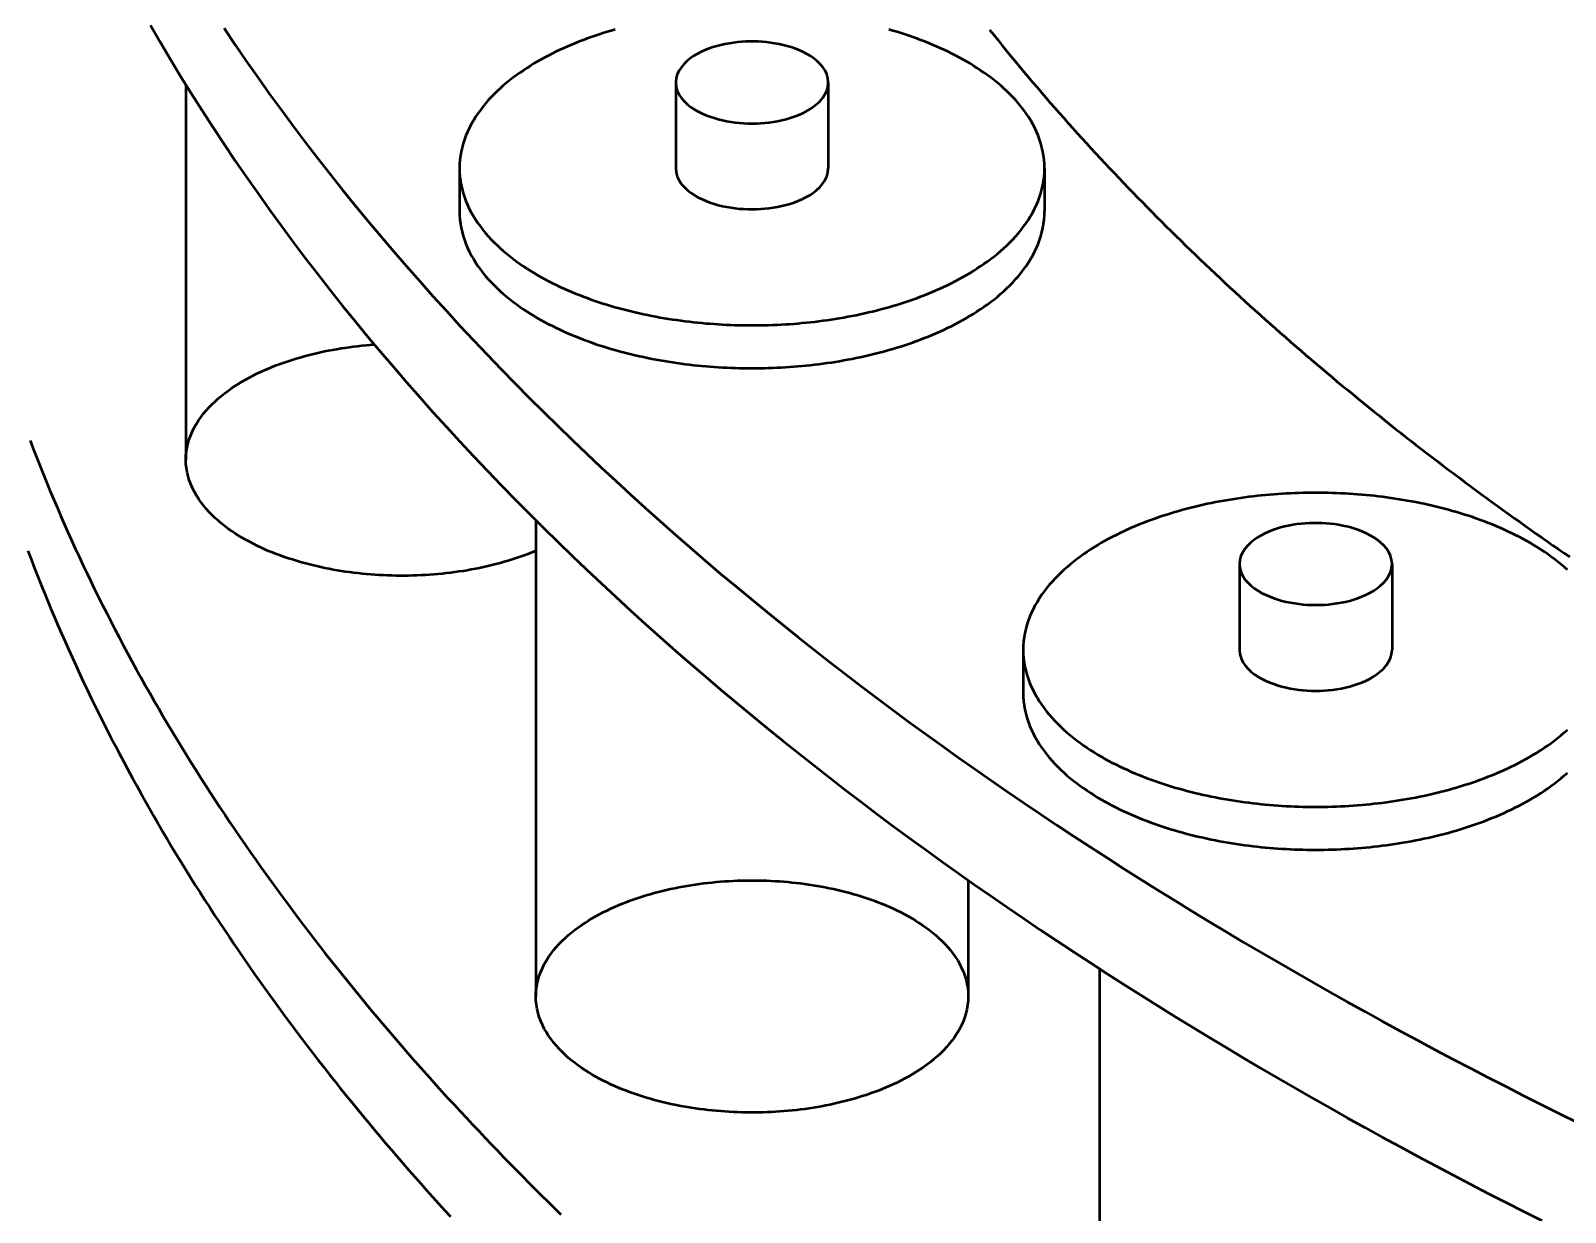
# Model space of a CAD drawing. Header units: millimetres. Extents: x 0 to 841, y 0 to 594.
# Drawn here: x 192.62 to 236.61, y 284.23 to 318.11 of the extents above; entities that cross this region are included whole.
import ezdxf

# ---------------------------------------------------------------- set-up
doc = ezdxf.new("R2010")
doc.units = ezdxf.units.MM
doc.layers.add('VIS', color=7, linetype='CONTINUOUS', lineweight=50)

msp = doc.modelspace()

# ---------------------------------------------------------------- linework, layer by layer
at = {"layer": 'VIS'}
for points in [[(196.056, 318.27), (196.343, 317.773), (196.635, 317.28), (196.931, 316.789), (197.233, 316.301), (197.539, 315.816), (197.85, 315.335), (198.166, 314.856), (198.486, 314.38), (198.81, 313.907), (199.139, 313.437), (199.472, 312.97), (199.809, 312.506), (200.15, 312.046), (200.495, 311.588), (200.845, 311.133), (201.198, 310.681), (201.555, 310.232), (201.915, 309.787), (202.28, 309.344), (202.648, 308.904), (203.019, 308.467), (203.394, 308.033), (203.773, 307.602), (204.154, 307.174), (204.539, 306.749), (204.927, 306.327), (205.319, 305.908), (205.713, 305.492), (206.111, 305.079), (206.511, 304.668), (206.914, 304.261), (207.321, 303.856), (207.73, 303.454), (208.142, 303.055), (208.556, 302.659), (208.973, 302.265), (209.393, 301.875), (209.816, 301.487), (210.241, 301.102), (210.668, 300.72), (211.098, 300.34), (211.53, 299.963), (211.965, 299.589), (212.401, 299.217), (212.841, 298.849), (213.282, 298.482), (213.725, 298.119), (214.171, 297.758), (214.619, 297.4), (215.069, 297.044), (215.52, 296.691), (215.974, 296.341), (216.43, 295.993), (216.888, 295.647), (217.347, 295.304), (217.809, 294.964), (218.272, 294.626), (218.737, 294.29), (219.204, 293.957), (219.672, 293.627), (220.143, 293.298), (220.615, 292.973), (221.088, 292.649), (221.563, 292.328), (222.04, 292.01), (222.518, 291.693), (222.998, 291.379), (223.48, 291.068), (223.962, 290.758), (224.447, 290.451), (224.932, 290.146), (225.42, 289.844), (225.908, 289.544), (226.398, 289.246), (226.889, 288.95), (227.382, 288.656), (227.876, 288.365), (228.371, 288.076), (228.867, 287.788), (229.365, 287.504), (229.864, 287.221), (230.364, 286.94), (230.865, 286.662), (231.368, 286.385), (231.871, 286.111), (232.376, 285.838), (232.882, 285.568), (233.388, 285.3), (233.896, 285.034), (234.405, 284.77), (234.915, 284.508), (235.426, 284.248), (235.939, 283.99)], [(198.166, 318.178), (198.486, 317.702), (198.81, 317.229), (199.139, 316.759), (199.472, 316.292), (199.809, 315.828), (200.15, 315.368), (200.495, 314.91), (200.845, 314.455), (201.198, 314.003), (201.555, 313.554), (201.915, 313.109), (202.28, 312.666), (202.648, 312.226), (203.019, 311.789), (203.394, 311.355), (203.773, 310.924), (204.154, 310.496), (204.539, 310.071), (204.927, 309.649), (205.319, 309.23), (205.713, 308.814), (206.111, 308.401), (206.511, 307.99), (206.914, 307.583), (207.321, 307.178), (207.73, 306.776), (208.142, 306.377), (208.556, 305.981), (208.973, 305.587), (209.393, 305.197), (209.816, 304.809), (210.241, 304.424), (210.668, 304.042), (211.098, 303.662), (211.53, 303.285), (211.965, 302.911), (212.401, 302.539), (212.841, 302.171), (213.282, 301.805), (213.725, 301.441), (214.171, 301.08), (214.619, 300.722), (215.069, 300.366), (215.52, 300.013), (215.974, 299.663), (216.43, 299.315), (216.888, 298.969), (217.347, 298.626), (217.809, 298.286), (218.272, 297.948), (218.737, 297.612), (219.204, 297.279), (219.672, 296.949), (220.143, 296.62), (220.615, 296.295), (221.088, 295.971), (221.563, 295.65), (222.04, 295.332), (222.518, 295.015), (222.998, 294.701), (223.48, 294.39), (223.962, 294.08), (224.447, 293.773), (224.932, 293.469), (225.42, 293.166), (225.908, 292.866), (226.398, 292.568), (226.889, 292.272), (227.382, 291.978), (227.876, 291.687), (228.371, 291.398), (228.867, 291.111), (229.365, 290.826), (229.864, 290.543), (230.364, 290.262), (230.865, 289.984), (231.368, 289.707), (231.871, 289.433), (232.376, 289.161), (232.882, 288.89), (233.388, 288.622), (233.896, 288.356), (234.405, 288.092), (234.915, 287.83), (235.426, 287.57), (235.939, 287.312), (236.452, 287.055), (236.966, 286.801)], [(209.374, 318.142), (209.259, 318.108), (209.143, 318.073), (209.028, 318.038), (208.914, 318.001), (208.8, 317.962), (208.686, 317.923), (208.573, 317.882), (208.46, 317.84), (208.348, 317.797), (208.236, 317.752), (208.125, 317.706), (208.014, 317.658), (207.904, 317.61), (207.795, 317.559), (207.686, 317.508), (207.578, 317.454), (207.471, 317.4), (207.364, 317.343), (207.259, 317.286), (207.154, 317.226), (207.05, 317.165), (206.947, 317.102), (206.846, 317.038), (206.745, 316.971), (206.646, 316.903), (206.548, 316.833), (206.451, 316.762), (206.356, 316.688), (206.263, 316.612), (206.171, 316.534), (206.081, 316.454), (205.993, 316.372), (205.907, 316.288), (205.823, 316.202), (205.741, 316.113), (205.662, 316.022), (205.586, 315.929), (205.513, 315.834), (205.442, 315.736), (205.375, 315.636), (205.312, 315.534), (205.252, 315.429), (205.197, 315.322), (205.145, 315.213), (205.099, 315.102), (205.057, 314.99), (205.02, 314.875), (204.988, 314.759), (204.961, 314.642), (204.941, 314.523), (204.926, 314.404), (204.917, 314.283), (204.914, 314.163)], [(221.686, 314.163), (221.683, 314.283), (221.674, 314.404), (221.659, 314.523), (221.638, 314.642), (221.612, 314.759), (221.58, 314.875), (221.543, 314.99), (221.501, 315.102), (221.454, 315.213), (221.403, 315.322), (221.347, 315.429), (221.288, 315.534), (221.224, 315.636), (221.157, 315.736), (221.087, 315.834), (221.014, 315.929), (220.937, 316.022), (220.858, 316.113), (220.777, 316.202), (220.693, 316.288), (220.607, 316.372), (220.519, 316.454), (220.429, 316.534), (220.337, 316.612), (220.243, 316.688), (220.148, 316.762), (220.052, 316.833), (219.954, 316.903), (219.854, 316.971), (219.754, 317.038), (219.652, 317.102), (219.55, 317.165), (219.446, 317.226), (219.341, 317.286), (219.236, 317.343), (219.129, 317.4), (219.022, 317.454), (218.914, 317.508), (218.805, 317.559), (218.696, 317.61), (218.586, 317.658), (218.475, 317.706), (218.364, 317.752), (218.252, 317.797), (218.14, 317.84), (218.027, 317.882), (217.914, 317.923), (217.8, 317.962), (217.686, 318.001), (217.571, 318.038), (217.456, 318.073), (217.341, 318.108), (217.225, 318.142)], [(220.11, 318.137), (220.232, 317.985), (220.353, 317.833), (220.475, 317.682), (220.598, 317.531), (220.721, 317.381), (220.845, 317.23), (220.969, 317.081), (221.093, 316.931), (221.218, 316.782), (221.344, 316.634), (221.47, 316.486), (221.596, 316.338), (221.723, 316.191), (221.851, 316.044), (221.978, 315.897), (222.107, 315.751), (222.235, 315.605), (222.365, 315.46), (222.494, 315.315), (222.624, 315.17), (222.755, 315.026), (222.886, 314.882), (223.017, 314.739), (223.149, 314.596), (223.281, 314.453), (223.414, 314.311), (223.547, 314.169), (223.68, 314.028), (223.814, 313.887), (223.948, 313.746), (224.083, 313.606), (224.218, 313.466), (224.353, 313.326), (224.489, 313.187), (224.626, 313.048), (224.762, 312.91), (224.899, 312.772), (225.037, 312.635), (225.175, 312.497), (225.313, 312.361), (225.451, 312.224), (225.59, 312.088), (225.73, 311.952), (225.869, 311.817), (226.009, 311.682), (226.15, 311.548), (226.29, 311.413), (226.432, 311.28), (226.573, 311.146), (226.715, 311.013), (226.857, 310.88), (227, 310.748), (227.142, 310.616), (227.286, 310.485), (227.429, 310.353), (227.573, 310.223), (227.717, 310.092), (227.862, 309.962), (228.007, 309.832), (228.152, 309.703), (228.297, 309.574), (228.443, 309.445), (228.59, 309.317), (228.736, 309.189), (228.883, 309.062), (229.03, 308.935), (229.177, 308.808), (229.325, 308.681), (229.473, 308.555), (229.622, 308.429), (229.77, 308.304), (229.919, 308.179), (230.068, 308.054), (230.218, 307.93), (230.368, 307.806), (230.518, 307.683), (230.668, 307.559), (230.819, 307.436), (230.97, 307.314), (231.121, 307.192), (231.273, 307.07), (231.425, 306.948), (231.577, 306.827), (231.729, 306.706), (231.882, 306.586), (232.035, 306.466), (232.188, 306.346), (232.341, 306.227), (232.495, 306.108), (232.649, 305.989), (232.804, 305.87), (232.958, 305.752), (233.113, 305.635), (233.268, 305.517), (233.423, 305.4), (233.579, 305.283), (233.735, 305.167), (233.891, 305.051), (234.047, 304.935), (234.203, 304.82), (234.36, 304.705), (234.517, 304.59), (234.675, 304.476), (234.832, 304.362), (234.99, 304.248), (235.148, 304.135), (235.306, 304.022), (235.464, 303.909), (235.623, 303.796), (235.782, 303.684), (235.941, 303.573), (236.101, 303.461), (236.26, 303.35), (236.42, 303.239), (236.58, 303.129), (236.74, 303.019)], [(220.11, 318.137), (220.232, 317.985), (220.353, 317.833), (220.475, 317.682), (220.598, 317.531), (220.721, 317.381), (220.845, 317.23), (220.969, 317.081), (221.093, 316.931), (221.218, 316.782), (221.344, 316.634), (221.47, 316.486), (221.596, 316.338), (221.723, 316.191), (221.851, 316.044), (221.978, 315.897), (222.107, 315.751), (222.235, 315.605), (222.365, 315.46), (222.494, 315.315), (222.624, 315.17), (222.755, 315.026), (222.886, 314.882), (223.017, 314.739), (223.149, 314.596), (223.281, 314.453), (223.414, 314.311), (223.547, 314.169), (223.68, 314.028), (223.814, 313.887), (223.948, 313.746), (224.083, 313.606), (224.218, 313.466), (224.353, 313.326), (224.489, 313.187), (224.626, 313.048), (224.762, 312.91), (224.899, 312.772), (225.037, 312.635), (225.175, 312.497), (225.313, 312.361), (225.451, 312.224), (225.59, 312.088), (225.73, 311.952), (225.869, 311.817), (226.009, 311.682), (226.15, 311.548), (226.29, 311.413), (226.432, 311.28), (226.573, 311.146), (226.715, 311.013), (226.857, 310.88), (227, 310.748), (227.142, 310.616), (227.286, 310.485), (227.429, 310.353), (227.573, 310.223), (227.717, 310.092), (227.862, 309.962), (228.007, 309.832), (228.152, 309.703), (228.297, 309.574), (228.443, 309.445), (228.59, 309.317), (228.736, 309.189), (228.883, 309.062), (229.03, 308.935), (229.177, 308.808), (229.325, 308.681), (229.473, 308.555), (229.622, 308.429), (229.77, 308.304), (229.919, 308.179), (230.068, 308.054), (230.218, 307.93), (230.368, 307.806), (230.518, 307.683), (230.668, 307.559), (230.819, 307.436), (230.97, 307.314), (231.121, 307.192), (231.273, 307.07), (231.425, 306.948), (231.577, 306.827), (231.729, 306.706), (231.882, 306.586), (232.035, 306.466), (232.188, 306.346), (232.341, 306.227), (232.495, 306.108), (232.649, 305.989), (232.804, 305.87), (232.958, 305.752), (233.113, 305.635), (233.268, 305.517), (233.423, 305.4), (233.579, 305.283), (233.735, 305.167), (233.891, 305.051), (234.047, 304.935), (234.203, 304.82), (234.36, 304.705), (234.517, 304.59), (234.675, 304.476), (234.832, 304.362), (234.99, 304.248), (235.148, 304.135), (235.306, 304.022), (235.464, 303.909), (235.623, 303.796), (235.782, 303.684), (235.941, 303.573), (236.101, 303.461), (236.26, 303.35), (236.42, 303.239), (236.58, 303.129), (236.74, 303.019)], [(215.487, 316.624), (215.476, 316.743), (215.443, 316.859), (215.392, 316.967), (215.326, 317.067), (215.248, 317.158), (215.161, 317.241), (215.067, 317.316), (214.968, 317.384), (214.865, 317.445), (214.758, 317.499), (214.649, 317.549), (214.537, 317.593), (214.423, 317.632), (214.308, 317.666), (214.192, 317.696), (214.075, 317.722), (213.957, 317.744), (213.838, 317.762), (213.719, 317.777), (213.6, 317.787), (213.48, 317.794), (213.36, 317.798), (213.24, 317.798), (213.12, 317.794), (213, 317.787), (212.88, 317.777), (212.761, 317.762), (212.643, 317.744), (212.525, 317.722), (212.407, 317.696), (212.291, 317.666), (212.176, 317.632), (212.063, 317.593), (211.951, 317.549), (211.842, 317.499), (211.735, 317.445), (211.631, 317.384), (211.532, 317.316), (211.439, 317.241), (211.352, 317.158), (211.274, 317.067), (211.208, 316.967), (211.156, 316.859), (211.124, 316.743), (211.112, 316.624)], [(197.07, 316.563), (197.07, 305.808)], [(211.112, 316.624), (211.124, 316.502), (211.158, 316.384), (211.212, 316.273), (211.281, 316.172), (211.362, 316.079), (211.452, 315.996), (211.548, 315.92), (211.651, 315.852), (211.757, 315.791), (211.867, 315.736), (211.98, 315.687), (212.095, 315.644), (212.211, 315.605), (212.33, 315.571), (212.449, 315.542), (212.569, 315.517), (212.69, 315.496), (212.812, 315.479), (212.934, 315.466), (213.057, 315.457), (213.179, 315.451), (213.302, 315.449), (213.425, 315.451), (213.548, 315.457), (213.67, 315.466), (213.793, 315.48), (213.914, 315.497), (214.035, 315.518), (214.156, 315.543), (214.275, 315.572), (214.393, 315.607), (214.51, 315.645), (214.624, 315.689), (214.737, 315.738), (214.847, 315.793)], [(211.112, 316.624), (211.112, 314.163)], [(214.847, 315.793), (214.953, 315.854), (215.054, 315.922), (215.151, 315.998), (215.24, 316.081), (215.32, 316.174), (215.389, 316.275), (215.442, 316.385), (215.476, 316.502), (215.487, 316.624)], [(215.487, 316.624), (215.487, 314.163)], [(204.914, 314.163), (204.917, 314.043), (204.926, 313.923), (204.941, 313.803), (204.961, 313.685), (204.988, 313.567), (205.019, 313.451), (205.056, 313.337), (205.098, 313.224), (205.145, 313.113), (205.196, 313.004), (205.252, 312.898), (205.312, 312.793), (205.375, 312.691), (205.442, 312.591), (205.512, 312.493), (205.586, 312.398), (205.662, 312.305), (205.741, 312.214), (205.822, 312.125), (205.906, 312.039), (205.992, 311.955), (206.08, 311.873), (206.17, 311.793), (206.262, 311.715), (206.355, 311.639), (206.45, 311.566), (206.547, 311.494), (206.645, 311.424), (206.744, 311.356), (206.845, 311.289), (206.946, 311.225), (207.049, 311.162), (207.152, 311.101), (207.257, 311.041), (207.363, 310.984), (207.469, 310.927), (207.576, 310.873), (207.684, 310.819), (207.793, 310.768), (207.902, 310.718), (208.012, 310.669), (208.123, 310.621), (208.234, 310.575), (208.346, 310.531), (208.458, 310.487), (208.571, 310.445), (208.684, 310.404), (208.797, 310.365), (208.912, 310.326), (209.026, 310.289), (209.141, 310.254), (209.256, 310.219), (209.372, 310.185), (209.488, 310.153), (209.604, 310.122), (209.72, 310.092), (209.837, 310.063), (209.954, 310.035), (210.072, 310.008), (210.189, 309.982), (210.307, 309.957), (210.425, 309.934), (210.543, 309.911), (210.661, 309.889), (210.78, 309.869), (210.899, 309.849), (211.018, 309.831), (211.137, 309.813), (211.256, 309.797), (211.375, 309.781), (211.495, 309.766), (211.614, 309.753), (211.734, 309.74), (211.854, 309.728), (211.973, 309.717), (212.093, 309.708), (212.213, 309.699), (212.333, 309.691), (212.454, 309.684), (212.574, 309.678), (212.694, 309.673), (212.814, 309.668), (212.935, 309.665), (213.055, 309.663), (213.175, 309.661), (213.296, 309.661), (213.416, 309.661), (213.536, 309.663), (213.657, 309.665), (213.777, 309.668), (213.897, 309.672), (214.017, 309.677), (214.138, 309.683), (214.258, 309.69), (214.378, 309.698), (214.498, 309.707), (214.618, 309.717), (214.738, 309.727), (214.857, 309.739), (214.977, 309.752), (215.097, 309.765), (215.216, 309.78), (215.335, 309.795), (215.455, 309.812), (215.574, 309.829), (215.693, 309.848), (215.811, 309.867), (215.93, 309.888), (216.048, 309.909), (216.166, 309.932), (216.284, 309.956), (216.402, 309.98), (216.52, 310.006), (216.637, 310.033), (216.754, 310.061), (216.871, 310.089), (216.988, 310.12), (217.104, 310.151), (217.22, 310.183), (217.335, 310.216), (217.451, 310.251), (217.565, 310.287), (217.68, 310.324), (217.794, 310.362), (217.908, 310.401), (218.021, 310.442), (218.134, 310.484), (218.246, 310.527), (218.358, 310.572), (218.469, 310.618), (218.58, 310.665), (218.69, 310.714), (218.799, 310.764), (218.908, 310.816), (219.016, 310.869), (219.123, 310.923), (219.23, 310.98)], [(204.914, 314.163), (204.914, 312.933)], [(211.112, 314.163), (211.124, 314.041), (211.158, 313.923), (211.212, 313.813), (211.281, 313.711), (211.362, 313.619), (211.452, 313.535), (211.548, 313.459), (211.651, 313.391), (211.757, 313.33), (211.867, 313.275), (211.98, 313.226), (212.095, 313.183), (212.211, 313.144), (212.33, 313.11), (212.449, 313.081), (212.569, 313.056), (212.69, 313.035), (212.812, 313.018), (212.934, 313.005), (213.057, 312.996), (213.179, 312.99), (213.302, 312.989), (213.425, 312.991), (213.548, 312.996), (213.67, 313.006), (213.793, 313.019), (213.914, 313.036), (214.035, 313.057), (214.156, 313.082), (214.275, 313.112), (214.393, 313.146), (214.51, 313.185), (214.624, 313.228), (214.737, 313.278), (214.847, 313.333)], [(214.847, 313.333), (214.953, 313.394), (215.054, 313.462), (215.151, 313.537), (215.24, 313.621), (215.32, 313.713), (215.389, 313.814), (215.442, 313.924), (215.476, 314.042), (215.487, 314.163)], [(219.23, 310.98), (219.335, 311.037), (219.44, 311.097), (219.544, 311.158), (219.647, 311.221), (219.749, 311.285), (219.85, 311.352), (219.949, 311.42), (220.047, 311.49), (220.144, 311.562), (220.239, 311.636), (220.333, 311.711), (220.425, 311.789), (220.516, 311.869), (220.604, 311.951), (220.69, 312.035), (220.774, 312.122), (220.856, 312.211), (220.935, 312.301), (221.012, 312.395), (221.085, 312.49), (221.156, 312.588), (221.223, 312.688), (221.287, 312.791), (221.346, 312.895), (221.402, 313.002), (221.454, 313.111), (221.501, 313.222), (221.543, 313.335), (221.58, 313.45), (221.612, 313.566), (221.638, 313.684), (221.659, 313.803), (221.674, 313.922), (221.683, 314.043), (221.686, 314.163)], [(221.686, 314.163), (221.686, 312.933)], [(204.914, 312.933), (204.917, 312.812), (204.926, 312.692), (204.941, 312.573), (204.961, 312.455), (204.988, 312.337), (205.019, 312.221), (205.056, 312.107), (205.098, 311.994), (205.145, 311.883), (205.196, 311.774), (205.252, 311.667), (205.312, 311.563), (205.375, 311.46), (205.442, 311.36), (205.512, 311.263), (205.586, 311.167), (205.662, 311.074), (205.741, 310.983), (205.822, 310.895), (205.906, 310.809), (205.992, 310.724), (206.08, 310.642), (206.17, 310.563), (206.262, 310.485), (206.355, 310.409), (206.45, 310.335), (206.547, 310.263), (206.645, 310.193), (206.744, 310.125), (206.845, 310.059), (206.946, 309.994), (207.049, 309.932), (207.152, 309.87), (207.257, 309.811), (207.363, 309.753), (207.469, 309.697), (207.576, 309.642), (207.684, 309.589), (207.793, 309.537), (207.902, 309.487), (208.012, 309.438), (208.123, 309.391), (208.234, 309.345), (208.346, 309.3), (208.458, 309.257), (208.571, 309.215), (208.684, 309.174), (208.797, 309.134), (208.912, 309.096), (209.026, 309.059), (209.141, 309.023), (209.256, 308.988), (209.372, 308.955), (209.488, 308.923), (209.604, 308.891), (209.72, 308.861), (209.837, 308.832), (209.954, 308.804), (210.072, 308.777), (210.189, 308.752), (210.307, 308.727), (210.425, 308.703), (210.543, 308.681), (210.661, 308.659), (210.78, 308.639), (210.899, 308.619), (211.018, 308.6), (211.137, 308.583), (211.256, 308.566), (211.375, 308.551), (211.495, 308.536), (211.614, 308.522), (211.734, 308.51), (211.854, 308.498), (211.973, 308.487), (212.093, 308.477), (212.213, 308.468), (212.333, 308.46), (212.454, 308.453), (212.574, 308.447), (212.694, 308.442), (212.814, 308.438), (212.935, 308.435), (213.055, 308.432), (213.175, 308.431), (213.296, 308.43), (213.416, 308.431), (213.536, 308.432), (213.657, 308.434), (213.777, 308.438), (213.897, 308.442), (214.017, 308.447), (214.138, 308.453), (214.258, 308.46), (214.378, 308.468), (214.498, 308.477), (214.618, 308.486), (214.738, 308.497), (214.857, 308.509), (214.977, 308.521), (215.097, 308.535), (215.216, 308.55), (215.335, 308.565), (215.455, 308.582), (215.574, 308.599), (215.693, 308.618), (215.811, 308.637), (215.93, 308.658), (216.048, 308.679), (216.166, 308.702), (216.284, 308.725), (216.402, 308.75), (216.52, 308.776), (216.637, 308.802), (216.754, 308.83), (216.871, 308.859), (216.988, 308.889), (217.104, 308.92), (217.22, 308.953), (217.335, 308.986), (217.451, 309.021), (217.565, 309.056), (217.68, 309.093), (217.794, 309.132), (217.908, 309.171), (218.021, 309.212), (218.134, 309.254), (218.246, 309.297), (218.358, 309.342), (218.469, 309.388), (218.58, 309.435), (218.69, 309.484), (218.799, 309.534), (218.908, 309.585), (219.016, 309.638), (219.123, 309.693), (219.23, 309.749)], [(219.23, 309.749), (219.335, 309.807), (219.44, 309.866), (219.544, 309.928), (219.647, 309.99), (219.749, 310.055), (219.85, 310.121), (219.949, 310.189), (220.047, 310.259), (220.144, 310.331), (220.239, 310.405), (220.333, 310.481), (220.425, 310.559), (220.516, 310.639), (220.604, 310.721), (220.69, 310.805), (220.774, 310.891), (220.856, 310.98), (220.935, 311.071), (221.012, 311.164), (221.085, 311.26), (221.156, 311.358), (221.223, 311.458), (221.287, 311.56), (221.346, 311.665), (221.402, 311.772), (221.454, 311.881), (221.501, 311.992), (221.543, 312.105), (221.58, 312.22), (221.612, 312.336), (221.638, 312.454), (221.659, 312.572), (221.674, 312.692), (221.683, 312.812), (221.686, 312.933)], [(197.07, 305.808), (197.074, 305.928), (197.087, 306.048), (197.107, 306.167), (197.134, 306.284), (197.169, 306.399), (197.211, 306.512), (197.259, 306.622), (197.313, 306.73), (197.372, 306.834), (197.437, 306.936), (197.506, 307.034), (197.58, 307.129), (197.657, 307.221), (197.738, 307.311), (197.822, 307.397), (197.909, 307.48), (197.999, 307.56), (198.091, 307.637), (198.185, 307.712), (198.282, 307.784), (198.38, 307.854), (198.48, 307.921), (198.581, 307.985), (198.684, 308.048), (198.788, 308.108), (198.894, 308.166), (199.001, 308.221), (199.108, 308.275), (199.217, 308.327), (199.327, 308.376), (199.437, 308.424), (199.548, 308.47), (199.66, 308.514), (199.773, 308.556), (199.886, 308.597), (200, 308.636), (200.115, 308.673), (200.23, 308.708), (200.345, 308.742), (200.461, 308.775), (200.577, 308.806), (200.694, 308.835), (200.811, 308.863), (200.928, 308.89), (201.046, 308.915), (201.164, 308.938), (201.282, 308.96), (201.401, 308.981), (201.519, 309.001), (201.638, 309.019), (201.758, 309.036), (201.877, 309.051), (201.996, 309.065), (202.116, 309.078), (202.236, 309.089), (202.356, 309.1), (202.476, 309.109)], [(192.603, 306.36), (192.695, 306.118), (192.789, 305.878), (192.884, 305.637), (192.98, 305.398), (193.078, 305.159), (193.176, 304.92), (193.276, 304.682), (193.377, 304.444), (193.48, 304.207), (193.584, 303.97), (193.688, 303.734), (193.794, 303.499), (193.902, 303.264), (194.01, 303.029), (194.12, 302.795), (194.23, 302.562), (194.342, 302.329), (194.455, 302.097), (194.57, 301.865), (194.685, 301.634), (194.801, 301.403), (194.919, 301.173), (195.038, 300.944), (195.157, 300.715), (195.278, 300.487), (195.4, 300.259), (195.523, 300.032), (195.647, 299.805), (195.773, 299.579), (195.899, 299.354), (196.026, 299.129), (196.154, 298.905), (196.284, 298.681), (196.414, 298.458), (196.545, 298.236), (196.678, 298.014), (196.811, 297.793), (196.945, 297.572), (197.081, 297.352), (197.217, 297.133), (197.354, 296.914), (197.492, 296.696), (197.632, 296.478), (197.772, 296.261), (197.913, 296.045), (198.055, 295.829), (198.198, 295.614), (198.341, 295.399), (198.486, 295.185), (198.632, 294.972), (198.778, 294.759), (198.925, 294.547), (199.074, 294.335), (199.223, 294.124), (199.373, 293.914), (199.524, 293.704), (199.675, 293.495), (199.828, 293.287), (199.981, 293.079), (200.135, 292.871), (200.29, 292.665), (200.446, 292.459), (200.603, 292.253), (200.76, 292.049), (200.918, 291.844), (201.077, 291.641), (201.237, 291.438), (201.397, 291.235), (201.559, 291.034), (201.721, 290.832), (201.883, 290.632), (202.047, 290.432), (202.211, 290.232), (202.376, 290.034), (202.542, 289.836), (202.708, 289.638), (202.876, 289.441), (203.044, 289.245), (203.212, 289.049), (203.381, 288.854), (203.551, 288.659), (203.722, 288.466), (203.893, 288.272), (204.065, 288.079), (204.238, 287.887), (204.411, 287.696), (204.585, 287.505), (204.76, 287.315), (204.935, 287.125), (205.111, 286.936), (205.288, 286.747), (205.465, 286.559), (205.643, 286.372), (205.821, 286.185), (206, 285.999), (206.18, 285.813), (206.36, 285.628), (206.541, 285.444), (206.722, 285.26), (206.904, 285.077), (207.087, 284.894), (207.27, 284.712), (207.454, 284.53), (207.638, 284.349), (207.823, 284.169)], [(207.102, 303.193), (206.99, 303.147), (206.878, 303.103), (206.765, 303.06), (206.652, 303.02), (206.537, 302.981), (206.423, 302.943), (206.308, 302.908), (206.192, 302.874), (206.076, 302.841), (205.959, 302.81), (205.842, 302.781), (205.725, 302.753), (205.607, 302.726), (205.489, 302.701), (205.371, 302.678), (205.253, 302.655), (205.134, 302.635), (205.015, 302.615), (204.896, 302.597), (204.776, 302.58), (204.657, 302.565), (204.537, 302.551), (204.417, 302.538), (204.297, 302.526), (204.177, 302.516), (204.057, 302.507), (203.936, 302.5), (203.816, 302.493), (203.695, 302.488), (203.575, 302.484), (203.454, 302.482), (203.334, 302.481), (203.213, 302.481), (203.092, 302.482), (202.972, 302.484), (202.851, 302.488), (202.731, 302.493), (202.61, 302.499), (202.49, 302.507), (202.37, 302.516), (202.25, 302.526), (202.13, 302.537), (202.01, 302.55), (201.89, 302.564), (201.77, 302.579), (201.651, 302.596), (201.532, 302.614), (201.413, 302.633), (201.294, 302.654), (201.175, 302.676), (201.057, 302.699), (200.939, 302.724), (200.821, 302.751), (200.704, 302.779), (200.587, 302.808), (200.471, 302.839), (200.354, 302.871), (200.239, 302.905), (200.123, 302.941), (200.009, 302.978), (199.895, 303.017), (199.781, 303.057), (199.668, 303.099), (199.556, 303.143), (199.444, 303.189), (199.334, 303.237), (199.224, 303.287), (199.115, 303.338), (199.007, 303.392), (198.9, 303.448), (198.794, 303.505), (198.689, 303.566), (198.586, 303.628), (198.484, 303.692), (198.384, 303.76), (198.286, 303.829), (198.189, 303.901), (198.094, 303.976), (198.002, 304.054), (197.912, 304.134), (197.825, 304.217), (197.74, 304.303), (197.659, 304.392), (197.582, 304.485), (197.508, 304.58), (197.438, 304.679), (197.374, 304.78), (197.314, 304.885), (197.259, 304.993), (197.211, 305.103), (197.169, 305.216), (197.134, 305.331), (197.107, 305.449), (197.087, 305.568), (197.074, 305.688), (197.07, 305.808)], [(236.678, 302.647), (236.588, 302.727), (236.496, 302.805), (236.402, 302.881), (236.307, 302.954), (236.21, 303.026), (236.113, 303.096), (236.013, 303.164), (235.913, 303.231), (235.811, 303.295), (235.708, 303.358), (235.605, 303.419), (235.5, 303.479), (235.394, 303.536), (235.288, 303.593), (235.181, 303.647), (235.073, 303.701), (234.964, 303.752), (234.855, 303.802), (234.745, 303.851), (234.634, 303.899), (234.523, 303.945), (234.411, 303.989), (234.299, 304.033), (234.186, 304.075), (234.073, 304.116), (233.959, 304.155), (233.845, 304.193), (233.73, 304.23), (233.615, 304.266), (233.5, 304.301), (233.384, 304.335), (233.268, 304.367), (233.152, 304.398), (233.035, 304.428), (232.919, 304.457), (232.802, 304.485), (232.684, 304.512), (232.567, 304.538), (232.449, 304.562), (232.331, 304.586), (232.212, 304.609), (232.094, 304.63), (231.975, 304.651), (231.857, 304.67), (231.738, 304.689), (231.619, 304.706), (231.499, 304.723), (231.38, 304.739), (231.26, 304.753), (231.141, 304.767), (231.021, 304.779), (230.901, 304.791), (230.781, 304.802), (230.661, 304.812), (230.541, 304.821), (230.421, 304.829), (230.301, 304.836), (230.181, 304.842), (230.06, 304.847), (229.94, 304.851), (229.82, 304.854), (229.699, 304.856), (229.579, 304.858), (229.459, 304.858), (229.338, 304.858), (229.218, 304.856), (229.098, 304.854), (228.977, 304.851), (228.857, 304.847), (228.737, 304.842), (228.616, 304.836), (228.496, 304.829), (228.376, 304.821), (228.256, 304.812), (228.136, 304.802), (228.016, 304.791), (227.896, 304.779), (227.777, 304.767), (227.657, 304.753), (227.537, 304.739), (227.418, 304.723), (227.299, 304.706), (227.18, 304.689), (227.061, 304.67), (226.942, 304.651), (226.823, 304.63), (226.705, 304.609), (226.587, 304.586), (226.469, 304.562), (226.351, 304.538), (226.233, 304.512), (226.116, 304.485), (225.999, 304.457), (225.882, 304.428), (225.765, 304.398), (225.649, 304.367), (225.533, 304.335), (225.417, 304.301), (225.302, 304.266), (225.187, 304.23), (225.073, 304.193), (224.959, 304.155), (224.845, 304.116), (224.732, 304.075), (224.619, 304.033), (224.507, 303.989), (224.395, 303.945), (224.283, 303.899), (224.173, 303.851), (224.063, 303.802), (223.953, 303.752), (223.845, 303.701), (223.737, 303.647), (223.629, 303.593), (223.523, 303.536), (223.417, 303.479), (223.313, 303.419), (223.209, 303.358), (223.106, 303.295), (223.005, 303.231), (222.904, 303.164), (222.805, 303.096), (222.707, 303.026), (222.61, 302.954), (222.515, 302.881), (222.422, 302.805), (222.33, 302.727), (222.24, 302.647), (222.152, 302.565), (222.066, 302.481), (221.982, 302.395), (221.9, 302.306), (221.821, 302.215), (221.745, 302.122), (221.671, 302.027), (221.601, 301.929), (221.534, 301.829), (221.471, 301.726), (221.411, 301.622), (221.356, 301.515), (221.304, 301.406), (221.257, 301.295), (221.215, 301.183), (221.178, 301.068), (221.147, 300.952), (221.12, 300.834), (221.1, 300.716), (221.085, 300.596), (221.076, 300.476), (221.073, 300.356)], [(207.102, 304.073), (207.102, 290.417)], [(231.646, 302.817), (231.635, 302.936), (231.602, 303.051), (231.551, 303.16), (231.485, 303.26), (231.407, 303.351), (231.32, 303.434), (231.226, 303.509), (231.127, 303.576), (231.024, 303.637), (230.917, 303.692), (230.807, 303.741), (230.696, 303.785), (230.582, 303.825), (230.467, 303.859), (230.351, 303.889), (230.234, 303.915), (230.116, 303.937), (229.997, 303.955), (229.878, 303.969), (229.759, 303.98), (229.639, 303.987), (229.519, 303.991), (229.399, 303.991), (229.279, 303.987), (229.159, 303.98), (229.039, 303.969), (228.92, 303.955), (228.801, 303.937), (228.683, 303.915), (228.566, 303.889), (228.45, 303.859), (228.335, 303.825), (228.222, 303.785), (228.11, 303.741), (228, 303.692), (227.894, 303.637), (227.79, 303.576), (227.691, 303.509), (227.597, 303.434), (227.511, 303.351), (227.433, 303.26), (227.366, 303.16), (227.315, 303.051), (227.282, 302.936), (227.271, 302.817)], [(192.543, 303.195), (192.634, 302.956), (192.726, 302.717), (192.819, 302.479), (192.913, 302.242), (193.009, 302.005), (193.106, 301.768), (193.204, 301.532), (193.303, 301.296), (193.403, 301.061), (193.505, 300.827), (193.608, 300.593), (193.712, 300.359), (193.817, 300.126), (193.924, 299.894), (194.031, 299.662), (194.14, 299.431), (194.249, 299.2), (194.36, 298.97), (194.472, 298.74), (194.586, 298.511), (194.7, 298.282), (194.815, 298.054), (194.932, 297.826), (195.049, 297.6), (195.168, 297.373), (195.288, 297.147), (195.408, 296.922), (195.53, 296.697), (195.653, 296.473), (195.777, 296.25), (195.902, 296.027), (196.028, 295.804), (196.155, 295.582), (196.283, 295.361), (196.412, 295.14), (196.542, 294.92), (196.673, 294.701), (196.804, 294.482), (196.937, 294.263), (197.071, 294.046), (197.206, 293.828), (197.342, 293.612), (197.478, 293.396), (197.616, 293.18), (197.754, 292.966), (197.894, 292.751), (198.034, 292.538), (198.175, 292.325), (198.318, 292.112), (198.461, 291.9), (198.605, 291.689), (198.749, 291.479), (198.895, 291.269), (199.041, 291.059), (199.189, 290.85), (199.337, 290.642), (199.486, 290.434), (199.636, 290.227), (199.787, 290.021), (199.938, 289.815), (200.09, 289.61), (200.243, 289.405), (200.397, 289.201), (200.552, 288.997), (200.708, 288.795), (200.864, 288.592), (201.021, 288.391), (201.179, 288.189), (201.337, 287.989), (201.496, 287.789), (201.657, 287.59), (201.817, 287.391), (201.979, 287.193), (202.141, 286.995), (202.304, 286.799), (202.468, 286.602), (202.632, 286.407), (202.797, 286.211), (202.963, 286.017), (203.129, 285.823), (203.297, 285.629), (203.464, 285.437), (203.633, 285.245), (203.802, 285.053), (203.972, 284.862), (204.142, 284.671), (204.314, 284.482), (204.485, 284.292), (204.658, 284.104)], [(227.271, 302.817), (227.283, 302.695), (227.317, 302.577), (227.371, 302.466), (227.44, 302.365), (227.52, 302.272), (227.61, 302.189), (227.707, 302.113), (227.81, 302.045), (227.916, 301.984), (228.026, 301.929), (228.139, 301.88), (228.254, 301.837), (228.37, 301.798), (228.488, 301.764), (228.608, 301.735), (228.728, 301.71), (228.849, 301.689), (228.971, 301.672), (229.093, 301.659), (229.216, 301.65), (229.338, 301.644), (229.461, 301.642), (229.584, 301.644), (229.707, 301.65), (229.829, 301.659), (229.951, 301.672), (230.073, 301.69), (230.194, 301.711), (230.314, 301.736), (230.434, 301.765), (230.552, 301.799), (230.668, 301.838), (230.783, 301.882), (230.896, 301.931), (231.006, 301.986)], [(227.271, 302.817), (227.271, 300.356)], [(231.006, 301.986), (231.112, 302.047), (231.213, 302.115), (231.31, 302.191), (231.399, 302.274), (231.479, 302.366), (231.547, 302.468), (231.601, 302.578), (231.635, 302.695), (231.646, 302.817)], [(231.646, 302.817), (231.646, 300.356)], [(221.073, 300.356), (221.076, 300.236), (221.085, 300.116), (221.1, 299.996), (221.12, 299.878), (221.147, 299.76), (221.178, 299.644), (221.215, 299.53), (221.257, 299.417), (221.304, 299.306), (221.355, 299.197), (221.411, 299.091), (221.47, 298.986), (221.534, 298.884), (221.601, 298.784), (221.671, 298.686), (221.744, 298.591), (221.821, 298.498), (221.9, 298.407), (221.981, 298.318), (222.065, 298.232), (222.151, 298.148), (222.239, 298.066), (222.329, 297.986), (222.421, 297.908), (222.514, 297.832), (222.609, 297.758), (222.706, 297.687), (222.804, 297.617), (222.903, 297.548), (223.003, 297.482), (223.105, 297.418), (223.208, 297.355), (223.311, 297.294), (223.416, 297.234), (223.521, 297.176), (223.628, 297.12), (223.735, 297.066), (223.843, 297.012), (223.952, 296.961), (224.061, 296.91), (224.171, 296.862), (224.282, 296.814), (224.393, 296.768), (224.504, 296.723), (224.617, 296.68), (224.729, 296.638), (224.843, 296.597), (224.956, 296.558), (225.07, 296.519), (225.185, 296.482), (225.3, 296.446), (225.415, 296.412), (225.531, 296.378), (225.646, 296.346), (225.763, 296.315), (225.879, 296.284), (225.996, 296.255), (226.113, 296.228), (226.23, 296.201), (226.348, 296.175), (226.466, 296.15), (226.584, 296.127), (226.702, 296.104), (226.82, 296.082), (226.939, 296.062), (227.058, 296.042), (227.176, 296.024), (227.295, 296.006), (227.415, 295.989), (227.534, 295.974), (227.653, 295.959), (227.773, 295.946), (227.893, 295.933), (228.012, 295.921), (228.132, 295.91), (228.252, 295.901), (228.372, 295.892), (228.492, 295.884), (228.612, 295.877), (228.733, 295.871), (228.853, 295.865), (228.973, 295.861), (229.093, 295.858), (229.214, 295.856), (229.334, 295.854), (229.454, 295.854), (229.575, 295.854), (229.695, 295.855), (229.815, 295.858), (229.936, 295.861), (230.056, 295.865), (230.176, 295.87), (230.296, 295.876), (230.416, 295.883), (230.537, 295.891), (230.657, 295.9), (230.777, 295.91), (230.896, 295.92), (231.016, 295.932), (231.136, 295.945), (231.255, 295.958), (231.375, 295.973), (231.494, 295.988), (231.613, 296.005), (231.732, 296.022), (231.851, 296.041), (231.97, 296.06), (232.089, 296.081), (232.207, 296.102), (232.325, 296.125), (232.443, 296.148), (232.561, 296.173), (232.679, 296.199), (232.796, 296.226), (232.913, 296.253), (233.03, 296.282), (233.146, 296.312), (233.263, 296.344), (233.379, 296.376), (233.494, 296.409), (233.609, 296.444), (233.724, 296.48), (233.839, 296.517), (233.953, 296.555), (234.067, 296.594), (234.18, 296.635), (234.293, 296.677), (234.405, 296.72), (234.517, 296.765), (234.628, 296.811), (234.739, 296.858), (234.849, 296.907), (234.958, 296.957), (235.067, 297.009), (235.175, 297.062), (235.282, 297.116), (235.388, 297.172)], [(221.073, 300.356), (221.073, 299.126)], [(227.271, 300.356), (227.283, 300.234), (227.317, 300.116), (227.371, 300.006), (227.44, 299.904), (227.52, 299.811), (227.61, 299.728), (227.707, 299.652), (227.81, 299.584), (227.916, 299.523), (228.026, 299.468), (228.139, 299.419), (228.254, 299.376), (228.37, 299.337), (228.488, 299.303), (228.608, 299.274), (228.728, 299.249), (228.849, 299.228), (228.971, 299.211), (229.093, 299.198), (229.216, 299.189), (229.338, 299.183), (229.461, 299.181), (229.584, 299.183), (229.707, 299.189), (229.829, 299.198), (229.951, 299.212), (230.073, 299.229), (230.194, 299.25), (230.314, 299.275), (230.434, 299.305), (230.552, 299.339), (230.668, 299.377), (230.783, 299.421), (230.896, 299.47), (231.006, 299.525)], [(231.006, 299.525), (231.112, 299.587), (231.213, 299.654), (231.31, 299.73), (231.399, 299.813), (231.479, 299.906), (231.547, 300.007), (231.601, 300.117), (231.635, 300.234), (231.646, 300.356)], [(221.073, 299.126), (221.076, 299.005), (221.085, 298.885), (221.1, 298.766), (221.12, 298.647), (221.147, 298.53), (221.178, 298.414), (221.215, 298.299), (221.257, 298.187), (221.304, 298.076), (221.355, 297.967), (221.411, 297.86), (221.47, 297.756), (221.534, 297.653), (221.601, 297.553), (221.671, 297.456), (221.744, 297.36), (221.821, 297.267), (221.9, 297.176), (221.981, 297.088), (222.065, 297.001), (222.151, 296.917), (222.239, 296.835), (222.329, 296.755), (222.421, 296.678), (222.514, 296.602), (222.609, 296.528), (222.706, 296.456), (222.804, 296.386), (222.903, 296.318), (223.003, 296.252), (223.105, 296.187), (223.208, 296.124), (223.311, 296.063), (223.416, 296.004), (223.521, 295.946), (223.628, 295.89), (223.735, 295.835), (223.843, 295.782), (223.952, 295.73), (224.061, 295.68), (224.171, 295.631), (224.282, 295.584), (224.393, 295.538), (224.504, 295.493), (224.617, 295.45), (224.729, 295.408), (224.843, 295.367), (224.956, 295.327), (225.07, 295.289), (225.185, 295.252), (225.3, 295.216), (225.415, 295.181), (225.531, 295.148), (225.646, 295.115), (225.763, 295.084), (225.879, 295.054), (225.996, 295.025), (226.113, 294.997), (226.23, 294.97), (226.348, 294.945), (226.466, 294.92), (226.584, 294.896), (226.702, 294.874), (226.82, 294.852), (226.939, 294.831), (227.058, 294.812), (227.176, 294.793), (227.295, 294.776), (227.415, 294.759), (227.534, 294.743), (227.653, 294.729), (227.773, 294.715), (227.893, 294.702), (228.012, 294.691), (228.132, 294.68), (228.252, 294.67), (228.372, 294.661), (228.492, 294.653), (228.612, 294.646), (228.733, 294.64), (228.853, 294.635), (228.973, 294.631), (229.093, 294.628), (229.214, 294.625), (229.334, 294.624), (229.454, 294.623), (229.575, 294.624), (229.695, 294.625), (229.815, 294.627), (229.936, 294.631), (230.056, 294.635), (230.176, 294.64), (230.296, 294.646), (230.416, 294.653), (230.537, 294.661), (230.657, 294.669), (230.777, 294.679), (230.896, 294.69), (231.016, 294.702), (231.136, 294.714), (231.255, 294.728), (231.375, 294.742), (231.494, 294.758), (231.613, 294.774), (231.732, 294.792), (231.851, 294.81), (231.97, 294.83), (232.089, 294.85), (232.207, 294.872), (232.325, 294.895), (232.443, 294.918), (232.561, 294.943), (232.679, 294.968), (232.796, 294.995), (232.913, 295.023), (233.03, 295.052), (233.146, 295.082), (233.263, 295.113), (233.379, 295.145), (233.494, 295.179), (233.609, 295.213), (233.724, 295.249), (233.839, 295.286), (233.953, 295.324), (234.067, 295.364), (234.18, 295.405), (234.293, 295.447), (234.405, 295.49), (234.517, 295.534), (234.628, 295.58), (234.739, 295.628), (234.849, 295.676), (234.958, 295.727), (235.067, 295.778), (235.175, 295.831), (235.282, 295.886), (235.388, 295.942)], [(235.388, 297.172), (235.494, 297.23), (235.599, 297.29), (235.703, 297.351), (235.806, 297.414), (235.908, 297.478), (236.009, 297.544), (236.108, 297.613), (236.206, 297.683), (236.303, 297.755), (236.398, 297.828), (236.492, 297.904), (236.584, 297.982), (236.674, 298.062)], [(235.388, 295.942), (235.494, 296), (235.599, 296.059), (235.703, 296.12), (235.806, 296.183), (235.908, 296.248), (236.009, 296.314), (236.108, 296.382), (236.206, 296.452), (236.303, 296.524), (236.398, 296.598), (236.492, 296.674), (236.584, 296.752), (236.674, 296.832)], [(207.102, 290.417), (207.106, 290.537), (207.118, 290.657), (207.138, 290.776), (207.165, 290.893), (207.2, 291.008), (207.242, 291.121), (207.29, 291.232), (207.345, 291.339), (207.404, 291.444), (207.469, 291.546), (207.539, 291.644), (207.612, 291.74), (207.69, 291.832), (207.771, 291.921), (207.855, 292.007), (207.942, 292.09), (208.032, 292.171), (208.125, 292.248), (208.219, 292.323), (208.316, 292.395), (208.414, 292.464), (208.514, 292.532), (208.616, 292.596), (208.719, 292.658), (208.824, 292.719), (208.929, 292.776), (209.036, 292.832), (209.144, 292.886), (209.253, 292.937), (209.363, 292.987), (209.473, 293.035), (209.585, 293.081), (209.697, 293.125), (209.81, 293.167), (209.923, 293.207), (210.037, 293.246), (210.152, 293.283), (210.267, 293.319), (210.383, 293.353), (210.499, 293.385), (210.615, 293.416), (210.732, 293.446), (210.85, 293.473), (210.967, 293.5), (211.085, 293.525), (211.203, 293.548), (211.322, 293.57), (211.44, 293.591), (211.559, 293.611), (211.678, 293.629), (211.798, 293.645), (211.917, 293.661), (212.037, 293.675), (212.157, 293.687), (212.277, 293.699), (212.397, 293.709), (212.517, 293.718), (212.637, 293.725), (212.758, 293.732), (212.878, 293.737), (212.999, 293.741), (213.119, 293.743), (213.24, 293.744), (213.36, 293.744), (213.481, 293.743), (213.601, 293.741), (213.722, 293.737), (213.842, 293.732), (213.962, 293.725), (214.083, 293.718), (214.203, 293.709), (214.323, 293.699), (214.443, 293.687), (214.563, 293.675), (214.682, 293.661), (214.802, 293.645), (214.921, 293.629), (215.04, 293.611), (215.159, 293.591), (215.278, 293.57), (215.397, 293.548), (215.515, 293.525), (215.633, 293.5), (215.75, 293.473), (215.867, 293.446), (215.984, 293.416), (216.101, 293.385), (216.217, 293.353), (216.333, 293.319), (216.448, 293.283), (216.562, 293.246), (216.676, 293.207), (216.79, 293.167), (216.903, 293.125), (217.015, 293.081), (217.126, 293.035), (217.237, 292.987), (217.347, 292.937), (217.456, 292.886), (217.564, 292.832), (217.67, 292.776), (217.776, 292.719), (217.881, 292.658), (217.984, 292.596), (218.086, 292.532), (218.186, 292.464), (218.284, 292.395), (218.381, 292.323), (218.475, 292.248), (218.567, 292.171), (218.657, 292.09), (218.744, 292.007), (218.829, 291.921), (218.91, 291.832), (218.987, 291.74), (219.061, 291.644), (219.13, 291.546), (219.195, 291.444), (219.255, 291.339), (219.309, 291.232), (219.358, 291.121), (219.399, 291.008), (219.434, 290.893), (219.462, 290.776), (219.482, 290.657), (219.494, 290.537), (219.498, 290.417)], [(219.498, 293.749), (219.498, 290.417)], [(223.26, 291.209), (223.26, 276.61)], [(217.683, 288.064), (217.576, 288.008), (217.468, 287.954), (217.359, 287.902), (217.249, 287.852), (217.138, 287.804), (217.027, 287.758), (216.915, 287.713), (216.802, 287.671), (216.688, 287.63), (216.574, 287.591), (216.459, 287.554), (216.344, 287.518), (216.228, 287.484), (216.112, 287.451), (215.996, 287.42), (215.879, 287.391), (215.761, 287.363), (215.644, 287.336), (215.526, 287.311), (215.407, 287.287), (215.289, 287.265), (215.17, 287.244), (215.051, 287.224), (214.932, 287.206), (214.812, 287.189), (214.693, 287.174), (214.573, 287.16), (214.453, 287.147), (214.333, 287.135), (214.212, 287.125), (214.092, 287.116), (213.972, 287.109), (213.851, 287.102), (213.731, 287.097), (213.61, 287.093), (213.49, 287.09), (213.369, 287.089), (213.248, 287.089), (213.128, 287.09), (213.007, 287.093), (212.886, 287.096), (212.766, 287.101), (212.645, 287.108), (212.525, 287.115), (212.405, 287.124), (212.284, 287.134), (212.164, 287.145), (212.044, 287.158), (211.924, 287.172), (211.805, 287.187), (211.685, 287.204), (211.566, 287.222), (211.447, 287.241), (211.328, 287.262), (211.209, 287.284), (211.091, 287.307), (210.973, 287.332), (210.855, 287.359), (210.738, 287.386), (210.621, 287.416), (210.504, 287.447), (210.388, 287.479), (210.272, 287.513), (210.157, 287.548), (210.042, 287.586), (209.928, 287.624), (209.814, 287.665), (209.701, 287.707), (209.589, 287.751), (209.477, 287.797), (209.367, 287.845), (209.257, 287.894), (209.147, 287.946), (209.039, 288), (208.932, 288.055), (208.827, 288.113), (208.722, 288.173), (208.619, 288.236), (208.517, 288.3), (208.416, 288.367), (208.318, 288.437), (208.221, 288.509), (208.126, 288.584), (208.034, 288.661), (207.944, 288.742), (207.857, 288.825), (207.772, 288.911), (207.691, 289), (207.613, 289.093), (207.54, 289.188), (207.47, 289.287), (207.405, 289.388), (207.345, 289.493), (207.291, 289.601), (207.243, 289.711), (207.201, 289.824), (207.166, 289.94), (207.138, 290.057), (207.118, 290.176), (207.106, 290.296), (207.102, 290.417)], [(219.498, 290.417), (219.494, 290.292), (219.481, 290.168), (219.459, 290.045), (219.43, 289.924), (219.392, 289.805), (219.348, 289.688), (219.296, 289.575), (219.239, 289.464), (219.175, 289.357), (219.106, 289.253), (219.033, 289.152), (218.955, 289.054), (218.873, 288.96), (218.787, 288.869), (218.699, 288.782), (218.607, 288.697), (218.512, 288.616), (218.415, 288.537), (218.316, 288.462), (218.215, 288.389), (218.111, 288.319), (218.006, 288.251), (217.9, 288.186), (217.792, 288.124), (217.683, 288.064)]]:
    msp.add_lwpolyline(points, dxfattribs=at)

doc.saveas('drawing.dxf')
